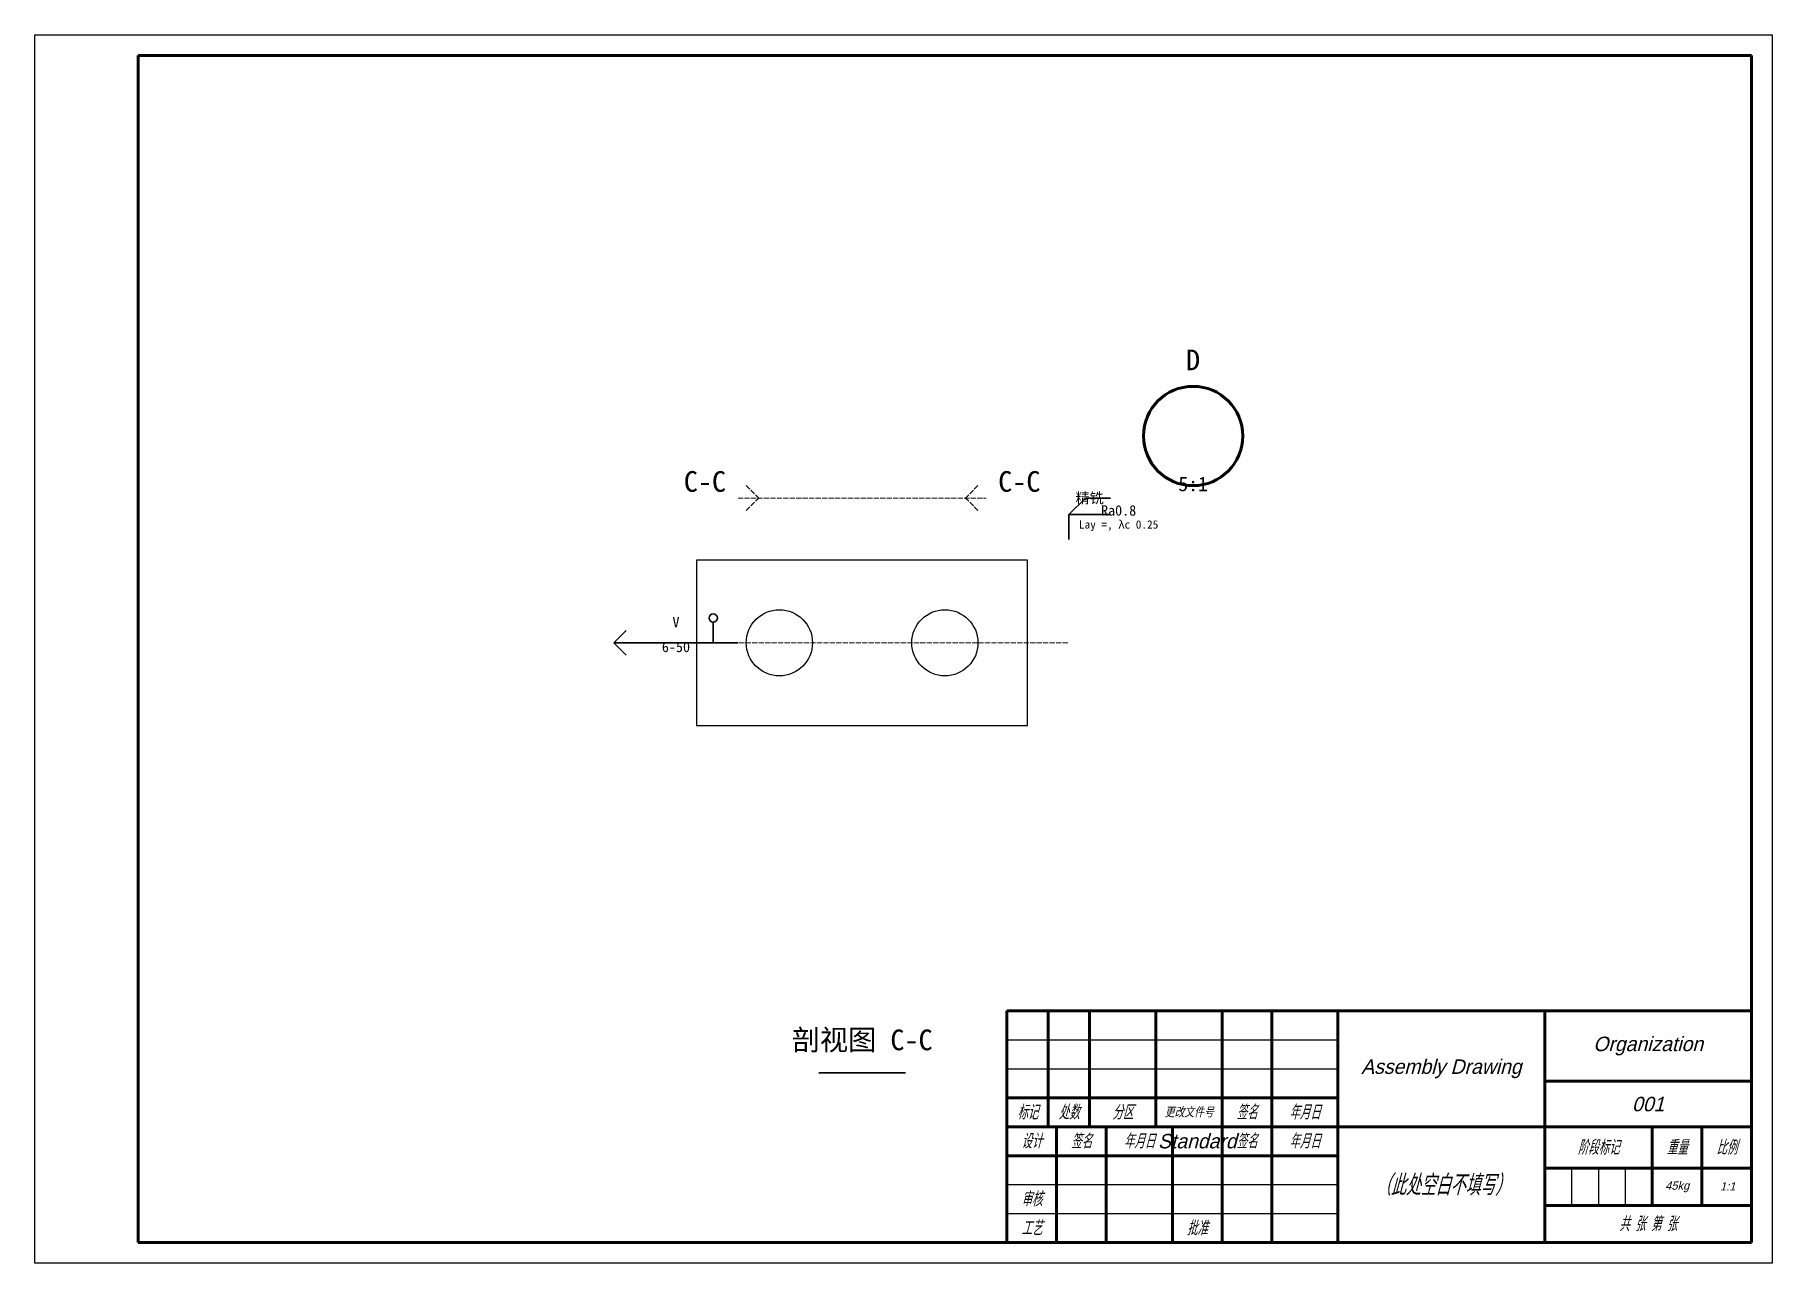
# Model space of a CAD drawing. Header units: millimetres. Extents: x 0 to 420, y 0 to 297.
import ezdxf
from ezdxf.enums import TextEntityAlignment as Align

# ---------------------------------------------------------------- set-up
doc = ezdxf.new("R2010")
doc.units = ezdxf.units.MM
doc.header["$LTSCALE"] = 0.25
doc.linetypes.add('CENTER', pattern=[6.25, 5, -1.25, 0, 0])
for name, color, linetype, lineweight in [('2粗实线', 7, 'Continuous', 50), ('3文字', 7, 'Continuous', 30), ('4中心线', 7, 'CENTER', 18), ('6内框', 7, 'Continuous', 50), ('6外框', 7, 'Continuous', 25)]:
    doc.layers.add(name, color=color, linetype=linetype, lineweight=lineweight)
doc.styles.add('3.5号字体', font='g12f13.shx', dxfattribs={"oblique": 15, "bigfont": 'gbcbig.shx'})
doc.styles.add('5号字体', font='g12f13.shx', dxfattribs={"oblique": 15, "bigfont": 'gbcbig.shx'})
doc.styles.add('chinese', font='')
doc.styles.get('chinese').set_extended_font_data('宋体')

msp = doc.modelspace()

# ---------------------------------------------------------------- linework, layer by layer
at = {"layer": '2粗实线'}
msp.add_circle((280, 200), 12, dxfattribs=at)
at = {"layer": '3文字'}
for p, q in [((250, 181), (254, 185)), ((254, 185), (260, 185)), ((250, 175), (250, 181)), ((250, 181), (260, 181)), ((140, 150), (143, 153)), ((164, 150), (164, 155)), ((140, 150), (170, 150)), ((140, 150), (143, 147)), ((189.5, 46), (210.5, 46))]:
    msp.add_line(p, q, dxfattribs=at)
msp.add_circle((164, 156), 1, dxfattribs=at)
at = {"layer": '4中心线', "linetype": 'CENTER'}
for p, q in [((170, 185), (230, 185)), ((170, 185), (230, 185)), ((150, 150), (250, 150))]:
    msp.add_line(p, q, dxfattribs=at)
at = {"layer": '4中心线'}
for p, q in [((172, 188), (175, 185)), ((172, 188), (175, 185)), ((172, 182), (175, 185)), ((172, 182), (175, 185)), ((228, 188), (225, 185)), ((228, 188), (225, 185)), ((228, 182), (225, 185)), ((228, 182), (225, 185))]:
    msp.add_line(p, q, dxfattribs=at)
at = {"layer": '6内框'}
for p, q in [((415, 292), (25, 292)), ((25, 292), (25, 5)), ((415, 5), (415, 292)), ((235, 54), (235, 61)), ((235, 61), (245, 61)), ((245, 61), (255, 61)), ((245, 61), (245, 33)), ((255, 61), (271, 61)), ((255, 61), (255, 33)), ((271, 61), (287, 61)), ((271, 61), (271, 33)), ((287, 61), (299, 61)), ((287, 61), (287, 33)), ((299, 61), (315, 61)), ((299, 61), (299, 33)), ((315, 61), (321.5, 61)), ((315, 61), (315, 5)), ((321.5, 61), (328, 61)), ((328, 61), (334.5, 61)), ((334.5, 61), (341, 61)), ((341, 61), (353, 61)), ((353, 61), (365, 61)), ((365, 61), (415, 61)), ((365, 33), (365, 61)), ((235, 47), (235, 54)), ((235, 40), (235, 47)), ((415, 44), (365, 44)), ((235, 33), (235, 40)), ((235, 40), (315, 40)), ((235, 26), (235, 33)), ((235, 33), (315, 33)), ((247, 33), (247, 5)), ((259, 33), (259, 5)), ((275, 33), (275, 5)), ((287, 33), (287, 5)), ((299, 33), (299, 5)), ((315, 33), (365, 33)), ((365, 23), (365, 33)), ((415, 32.99), (365, 33)), ((390.98, 33), (390.98, 14)), ((402.98, 33), (402.98, 14)), ((235, 19), (235, 26)), ((235, 26), (247, 26)), ((247, 26), (259, 26)), ((259, 26), (275, 26)), ((275, 26), (287, 26)), ((287, 26), (299, 26)), ((299, 26), (315, 26)), ((414.98, 23), (364.98, 23)), ((365, 14), (365, 23)), ((235, 12), (235, 19)), ((364.98, 14), (414.98, 14)), ((365, 5), (365, 14)), ((235, 5), (235, 12)), ((25, 5), (415, 5))]:
    msp.add_line(p, q, dxfattribs=at)
at = {"layer": '6外框'}
for p, q in [((0, 0), (0, 297)), ((0, 297), (420, 297)), ((420, 297), (420, 0)), ((240, 170), (160, 170)), ((160, 170), (160, 130)), ((240, 130), (240, 170)), ((160, 130), (240, 130)), ((235, 54), (315, 54)), ((235, 47), (315, 47)), ((371.48, 23), (371.48, 14)), ((377.98, 23), (377.98, 14)), ((384.48, 23), (384.48, 14)), ((235, 19), (315, 19)), ((235, 12), (315, 12)), ((420, 0), (0, 0))]:
    msp.add_line(p, q, dxfattribs=at)
for centre in [(180, 150), (220, 150)]:
    msp.add_circle(centre, 8, dxfattribs=at)

# ---------------------------------------------------------------- texts
at = {"layer": '2粗实线', "style": 'chinese'}
for s, height, p in [('D', 5, (280, 214.4)), ('5:1', 3.5, (280, 185.6))]:
    msp.add_text(s, height=height, dxfattribs=at).set_placement(p, align=Align.BOTTOM_CENTER)
at = {"layer": '3文字', "style": 'chinese'}
for s, height, p in [('精铣', 2.5, (255, 183)), ('Ra0.8', 2.5, (262, 180)), ('Lay =, λc 0.25', 2, (262, 177)), ('V', 2.5, (155, 153)), ('6-50', 2.5, (155, 147)), ('剖视图 C-C', 5, (200, 50))]:
    msp.add_text(s, height=height, dxfattribs=at).set_placement(p, align=Align.BOTTOM_CENTER)
at = {"layer": '3文字', "attachment_point": 5}
for s, width, heights, insert, char_height, style in [('Organization', 50, [0], (390, 52.5), 3.5, '5号字体'), ('Assembly Drawing', 50, [0], (340, 47), 3.5, '5号字体'), ('标记', 10, [0], (240, 36.5), 3.5, '3.5号字体'), ('处数', 10, [0], (250, 36.5), 3.5, '3.5号字体'), ('分区', 16, [0], (263, 36.5), 3.5, '3.5号字体'), ('更改文件号', 16, [0], (279, 36.5), 2.5, '5号字体'), ('签名', 12, [0], (293, 36.5), 3.5, '3.5号字体'), ('年月日', 16, [0], (307, 36.5), 3.5, '3.5号字体'), ('001', 50, [9.68], (390, 38.46), 3.5, '5号字体'), ('设计', 12, [0], (241, 29.5), 3.5, '5号字体'), ('签名', 12, [0], (253, 29.5), 3.5, '5号字体'), ('年月日', 16, [0], (267, 29.5), 3.5, '3.5号字体'), ('Standard', 12, [0], (281, 29.5), 3.5, '5号字体'), ('签名', 12, [0], (293, 29.5), 3.5, '3.5号字体'), ('年月日', 16, [0], (307, 29.5), 3.5, '3.5号字体'), ('阶段标记', 26, [0], (377.98, 28), 3.5, '3.5号字体'), ('重量', 12, [0], (396.98, 28), 3.5, '3.5号字体'), ('比例', 12, [0], (408.98, 28), 3.5, '3.5号字体'), ('（此处空白不填写）', 50, [22.37], (340.35, 18.85), 5, '5号字体'), ('审核', 12, [0], (241, 15.5), 3.5, '3.5号字体'), ('工艺', 12, [0], (241, 8.5), 3.5, '3.5号字体'), ('批准', 12, [0], (281, 8.5), 3.5, '3.5号字体'), ('共 张 第 张', 50, [0], (389.98, 9.5), 3.5, '3.5号字体')]:
    msp.add_mtext_dynamic_manual_height_columns(s, width=width, gutter_width=17.5, heights=heights, dxfattribs=dict(at, insert=insert, char_height=char_height, style=style))
at = {"layer": '4中心线', "style": 'chinese'}
for p in [(162, 185), (162, 185), (238, 185), (238, 185)]:
    msp.add_text('C-C', height=5, dxfattribs=at).set_placement(p, align=Align.BOTTOM_CENTER)
at = {"layer": '6内框', "char_height": 2, "attachment_point": 5, "style": '5号字体'}
for s, width, heights, insert in [('45kg', 11.7352, [5.82], (397.03, 18.47)), ('1:1', 12.0167, [0], (409.23, 18.59))]:
    msp.add_mtext_dynamic_manual_height_columns(s, width=width, gutter_width=17.5, heights=heights, dxfattribs=dict(at, insert=insert))

doc.saveas('drawing.dxf')
